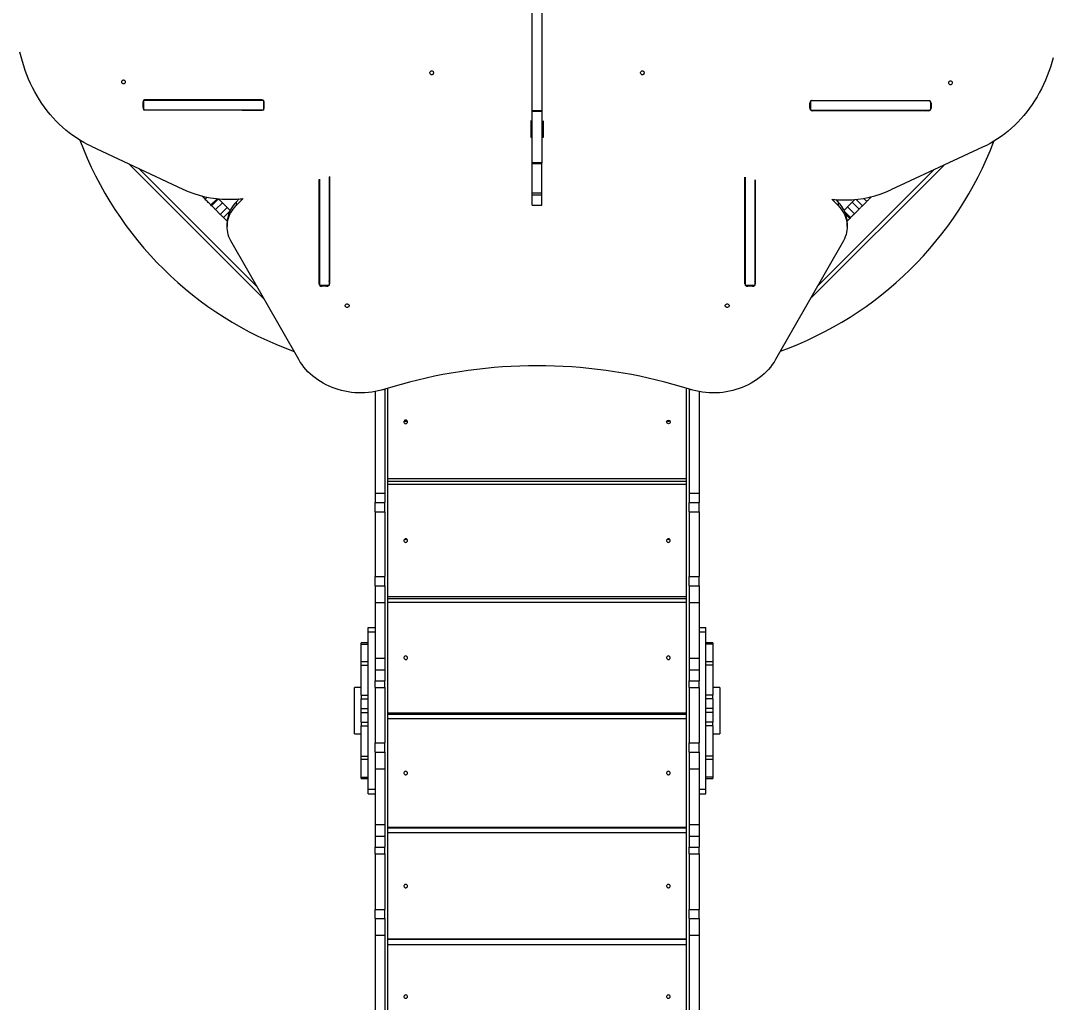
# Model space of a CAD drawing. Header units: millimetres. Extents: x -9608 to 9087, y -7864 to 6934.
# Drawn here: x -3620 to -1389, y 1574 to 3698 of the extents above; entities that cross this region are included whole.
import ezdxf

# ---------------------------------------------------------------- set-up
doc = ezdxf.new("R2010")
doc.units = ezdxf.units.MM
for name, color, linetype in [('DIKOM_ОБЪЕКТ', 7, 'Continuous'), ('DIKOM_РАЗМЕР_ЗОНА', 7, 'Continuous'), ('DIKOM_РАЗМЕР_ОБЪЕКТА', 7, 'Continuous')]:
    doc.layers.add(name, color=color, linetype=linetype)
doc.styles.add('style1', font='arial.ttf', dxfattribs={"width": 0.8})
doc.dimstyles.new('1-50', dxfattribs={"dimtxt": 300, "dimasz": 200, "dimexe": 100, "dimexo": 0, "dimgap": 100, "dimtad": 1, "dimtxsty": 'style1', "dimcen": 200, "dimclrd": 7, "dimclre": 7, "dimclrt": 7, "dimadec": 1, "dimazin": 2, "dimtfac": 1, "dimtmove": 0, "dimatfit": 2, "dimfxl": 0, "dimlwd": 25, "dimlwe": 18, "dimarcsym": 0})

# ---------------------------------------------------------------- blocks, each defined once
blk = doc.blocks.new('*D16')
at = {"layer": 'Defpoints', "color": 0, "transparency": 16777216}
for p in [(-6125, 3662.5), (7039, -2261), (7039, -7136.2)]:
    blk.add_point(p, dxfattribs=at)
at = {"layer": 'DIKOM_РАЗМЕР_ОБЪЕКТА', "color": 7, "lineweight": 18, "transparency": 16777216}
for p, q in [((-6125, 3662.5), (-6125, -7236.2)), ((7039, -2261), (7039, -7236.2))]:
    blk.add_line(p, q, dxfattribs=at)
at = {"layer": 'DIKOM_РАЗМЕР_ОБЪЕКТА', "color": 7, "lineweight": 25, "transparency": 16777216}
blk.add_line((-5925, -7136.2), (6839, -7136.2), dxfattribs=at)
at = {"layer": 'DIKOM_РАЗМЕР_ОБЪЕКТА', "color": 7, "transparency": 16777216}
for points in [[(-5925, -7102.9), (-5925, -7169.5), (-6125, -7136.2)], [(6839, -7102.9), (6839, -7169.5), (7039, -7136.2)]]:
    blk.add_solid(points, dxfattribs=at)
at = {"layer": 'DIKOM_РАЗМЕР_ОБЪЕКТА', "color": 7, "transparency": 16777216, "insert": (326.4, -6882.9), "char_height": 300, "attachment_point": 5, "style": 'style1'}
blk.add_mtext('13200', dxfattribs=at)
blk = doc.blocks.new('*D17')
at = {"layer": 'Defpoints', "color": 0, "transparency": 16777216}
for p in [(779.9, 5437.6), (-8598.7, -4942), (837.1, -4942)]:
    blk.add_point(p, dxfattribs=at)
at = {"layer": 'DIKOM_РАЗМЕР_ОБЪЕКТА', "color": 7, "lineweight": 18, "transparency": 16777216}
for p, q in [((779.9, 5437.6), (-8698.7, 5437.6)), ((837.1, -4942), (-8698.7, -4942))]:
    blk.add_line(p, q, dxfattribs=at)
at = {"layer": 'DIKOM_РАЗМЕР_ОБЪЕКТА', "color": 7, "lineweight": 25, "transparency": 16777216}
blk.add_line((-8598.7, 5237.6), (-8598.7, -4742), dxfattribs=at)
at = {"layer": 'DIKOM_РАЗМЕР_ОБЪЕКТА', "color": 7, "transparency": 16777216}
for points in [[(-8632.1, 5237.6), (-8565.4, 5237.6), (-8598.7, 5437.6)], [(-8632.1, -4742), (-8565.4, -4742), (-8598.7, -4942)]]:
    blk.add_solid(points, dxfattribs=at)
at = {"layer": 'DIKOM_РАЗМЕР_ОБЪЕКТА', "color": 7, "transparency": 16777216, "insert": (-8851.9, -261.4), "char_height": 300, "attachment_point": 5, "rotation": 90, "style": 'style1'}
blk.add_mtext('10400', dxfattribs=at)
blk = doc.blocks.new('*D18')
at = {"layer": 'Defpoints', "color": 0, "transparency": 16777216}
for p in [(-1043.2, 6929.6), (-9158.1, -6445.8), (-215.1, -6445.8)]:
    blk.add_point(p, dxfattribs=at)
at = {"layer": 'DIKOM_РАЗМЕР_ЗОНА', "color": 7, "lineweight": 18, "transparency": 16777216}
for p, q in [((-1043.2, 6929.6), (-9258.1, 6929.6)), ((-215.1, -6445.8), (-9258.1, -6445.8))]:
    blk.add_line(p, q, dxfattribs=at)
at = {"layer": 'DIKOM_РАЗМЕР_ЗОНА', "color": 7, "lineweight": 25, "transparency": 16777216}
blk.add_line((-9158.1, 6729.6), (-9158.1, -6245.8), dxfattribs=at)
at = {"layer": 'DIKOM_РАЗМЕР_ЗОНА', "color": 7, "transparency": 16777216}
for points in [[(-9191.5, 6729.6), (-9124.8, 6729.6), (-9158.1, 6929.6)], [(-9191.5, -6245.8), (-9124.8, -6245.8), (-9158.1, -6445.8)]]:
    blk.add_solid(points, dxfattribs=at)
at = {"layer": 'DIKOM_РАЗМЕР_ЗОНА', "color": 7, "transparency": 16777216, "insert": (-9411.4, -257.2), "char_height": 300, "attachment_point": 5, "rotation": 90, "style": 'style1'}
blk.add_mtext('13400', dxfattribs=at)
blk = doc.blocks.new('*D19')
at = {"layer": 'Defpoints', "color": 0, "transparency": 16777216}
for p in [(-8101.5, 2662.5), (9079.7, -1911.4), (9079.7, -7764.5)]:
    blk.add_point(p, dxfattribs=at)
at = {"layer": 'DIKOM_РАЗМЕР_ЗОНА', "color": 7, "lineweight": 18, "transparency": 16777216}
for p, q in [((-8101.5, 2662.5), (-8101.5, -7864.5)), ((9079.7, -1911.4), (9079.7, -7864.5))]:
    blk.add_line(p, q, dxfattribs=at)
at = {"layer": 'DIKOM_РАЗМЕР_ЗОНА', "color": 7, "lineweight": 25, "transparency": 16777216}
blk.add_line((-7901.5, -7764.5), (8879.7, -7764.5), dxfattribs=at)
at = {"layer": 'DIKOM_РАЗМЕР_ЗОНА', "color": 7, "transparency": 16777216}
for points in [[(-7901.5, -7731.1), (-7901.5, -7797.8), (-8101.5, -7764.5)], [(8879.7, -7731.1), (8879.7, -7797.8), (9079.7, -7764.5)]]:
    blk.add_solid(points, dxfattribs=at)
at = {"layer": 'DIKOM_РАЗМЕР_ЗОНА', "color": 7, "transparency": 16777216, "insert": (369.4, -7511.3), "char_height": 300, "attachment_point": 5, "style": 'style1'}
blk.add_mtext('17200', dxfattribs=at)

msp = doc.modelspace()

# ---------------------------------------------------------------- linework, layer by layer
at = {"layer": 'DIKOM_ОБЪЕКТ', "color": 7, "linetype": 'Continuous', "lineweight": 15}
for p, q in [((-2513.882, 3502.861), (-2513.882, 3875.73)), ((-2492.886, 3875.73), (-2492.886, 3502.861)), ((-3353.436, 3504.26), (-3353.436, 3525.26)), ((-3093.625, 3525.26), (-3353.436, 3525.26)), ((-3098.035, 3526.587), (-3350.11, 3527.018)), ((-3093.625, 3504.26), (-3093.625, 3525.26)), ((-1910.703, 3525.26), (-1652.768, 3525.26)), ((-1908.521, 3525.64), (-1663.77, 3525.43)), ((-1908.353, 3525.646), (-1656.262, 3525.43)), ((-1663.77, 3525.43), (-1656.262, 3525.43)), ((-3355.313, 3521.027), (-3355.328, 3510.627)), ((-3353.436, 3510.627), (-3355.328, 3510.627)), ((-3353.436, 3521.027), (-3355.313, 3521.027)), ((-3093.625, 3504.26), (-3353.436, 3504.26)), ((-3140.683, 3504.26), (-3098.126, 3504.187)), ((-3133.191, 3504.26), (-3097.791, 3504.199)), ((-3097.318, 3504.26), (-3098.126, 3504.187)), ((-3092.923, 3510.178), (-3092.908, 3520.579)), ((-2492.886, 3502.861), (-2513.882, 3502.861)), ((-2513.882, 3502.861), (-2513.882, 3502.417)), ((-2492.886, 3502.417), (-2492.886, 3502.861)), ((-1913.48, 3509.25), (-1913.48, 3519.651)), ((-1912.137, 3523.669), (-1912.137, 3505.215)), ((-1911.176, 3504.26), (-1652.768, 3504.26)), ((-1656.277, 3503.031), (-1908.292, 3503.246)), ((-1652.325, 3522.549), (-1652.325, 3505.925)), ((-1652.325, 3519.426), (-1651.074, 3519.426)), ((-1652.325, 3509.026), (-1651.074, 3509.026)), ((-1651.074, 3519.426), (-1651.074, 3509.026)), ((-2516.385, 3481.718), (-2516.385, 3464.26)), ((-2513.882, 3502.417), (-2492.886, 3502.417)), ((-2513.882, 3390.308), (-2513.882, 3502.417)), ((-2492.886, 3502.417), (-2492.886, 3390.308)), ((-2492.383, 3464.26), (-2492.383, 3485.726)), ((-2489.377, 3464.26), (-2489.377, 3481.244)), ((-2516.385, 3464.26), (-2516.385, 3446.26)), ((-2516.385, 3464.26), (-2513.882, 3464.26)), ((-2492.383, 3464.26), (-2489.377, 3464.26)), ((-2492.383, 3446.26), (-2492.383, 3464.26)), ((-2489.377, 3446.26), (-2489.377, 3464.26)), ((-2516.385, 3446.26), (-2513.882, 3446.26)), ((-2492.383, 3446.26), (-2489.377, 3446.26)), ((-3467.038, 3426.144), (-3268.948, 3333.514)), ((-1539.487, 3424.104), (-1737.805, 3331.96)), ((-3385.556, 3388.041), (-3092.877, 3095.365)), ((-3364.301, 3378.103), (-3107.922, 3121.726)), ((-2492.886, 3390.308), (-2513.882, 3390.308)), ((-2513.882, 3388.839), (-2513.882, 3390.308)), ((-2513.882, 3388.839), (-2492.886, 3388.839)), ((-2513.882, 3325.678), (-2513.882, 3388.839)), ((-2492.886, 3388.839), (-2492.886, 3390.308)), ((-2492.886, 3325.678), (-2492.886, 3388.839)), ((-1912.259, 3096.459), (-1623.776, 3384.936)), ((-1897.214, 3122.82), (-1644.91, 3375.117)), ((-2974.576, 3128.604), (-2974.576, 3354.575)), ((-2973.874, 3354.764), (-2973.874, 3124.707)), ((-2952.878, 3360.428), (-2952.878, 3124.707)), ((-2952.176, 3360.617), (-2952.176, 3128.604)), ((-2053.586, 3128.604), (-2053.586, 3359.602)), ((-2052.884, 3359.411), (-2052.884, 3124.707)), ((-2031.888, 3353.69), (-2031.888, 3124.707)), ((-2031.186, 3353.499), (-2031.186, 3128.604)), ((-2513.882, 3325.678), (-2492.886, 3325.678)), ((-2513.882, 3321.019), (-2513.882, 3325.678)), ((-2492.886, 3321.019), (-2492.886, 3325.678)), ((-3220.914, 3311.715), (-3227.979, 3318.77)), ((-3220.914, 3311.715), (-3216.504, 3316.129)), ((-3208.417, 3299.219), (-3194.836, 3312.799)), ((-3206.754, 3297.553), (-3191.907, 3312.403)), ((-3198.468, 3289.268), (-3183.621, 3304.117)), ((-3191.907, 3312.403), (-3192.029, 3312.523)), ((-3173.337, 3293.835), (-3183.621, 3304.117)), ((-3171.429, 3311.579), (-3163.922, 3311.579)), ((-3153.821, 3297.87), (-3138.577, 3313.113)), ((-3153.821, 3305.37), (-3146.97, 3312.219)), ((-3153.821, 3305.37), (-3153.821, 3297.87)), ((-2513.882, 3321.019), (-2492.886, 3321.019)), ((-2513.882, 3298.788), (-2513.882, 3321.019)), ((-2492.886, 3298.788), (-2492.886, 3321.019)), ((-1865.628, 3311.555), (-1851.941, 3297.87)), ((-1857.358, 3310.779), (-1851.941, 3305.37)), ((-1851.941, 3305.37), (-1851.941, 3297.87)), ((-1842.282, 3310.274), (-1834.79, 3310.274)), ((-1821.454, 3305.269), (-1831.738, 3294.988)), ((-1806.607, 3290.42), (-1821.454, 3305.269)), ((-1799.451, 3297.574), (-1813.184, 3311.312)), ((-1790.067, 3306.965), (-1799.451, 3297.574)), ((-1790.067, 3306.965), (-1796.628, 3313.527)), ((-3206.754, 3297.553), (-3208.417, 3299.219)), ((-3188.184, 3278.986), (-3198.468, 3289.268)), ((-3188.184, 3278.986), (-3173.337, 3293.835)), ((-3181.043, 3271.832), (-3168.027, 3284.841)), ((-2513.882, 3298.788), (-2492.886, 3298.788)), ((-1825.177, 3271.852), (-1837.399, 3284.082)), ((-1816.892, 3280.138), (-1831.738, 3294.988)), ((-1806.607, 3290.42), (-1816.892, 3280.138)), ((-3173.215, 3264.003), (-3181.043, 3271.832)), ((-3173.337, 3260.014), (-3173.337, 3252.515)), ((-1826.84, 3270.187), (-1835.4, 3278.749)), ((-1832.425, 3252.515), (-1832.425, 3260.014)), ((-1825.177, 3271.852), (-1826.84, 3270.187)), ((-3018.506, 2965.064), (-3165.051, 3221.812)), ((-1840.71, 3221.812), (-1987.256, 2965.064)), ((-2952.878, 3124.707), (-2973.874, 3124.707)), ((-2968.579, 3124.707), (-2968.579, 3123.408)), ((-2958.188, 3124.707), (-2958.188, 3123.408)), ((-2031.888, 3124.707), (-2052.884, 3124.707)), ((-2047.574, 3124.707), (-2047.574, 3123.408)), ((-2037.183, 3124.707), (-2037.183, 3123.408)), ((-2958.188, 3123.408), (-2968.579, 3123.408)), ((-2037.183, 3123.408), (-2047.574, 3123.408)), ((-2832.12, 2900.756), (-2832.12, 2899.978)), ((-2826.123, 1476.329), (-2826.123, 2902.641)), ((-2180.112, 1476.329), (-2180.112, 2902.787)), ((-2173.886, 2900.831), (-2173.886, 2899.978)), ((-2853.116, 2895.517), (-2853.116, 2675.494)), ((-2834.622, 2899.978), (-2832.12, 2899.978)), ((-2832.12, 2899.978), (-2832.12, 2675.494)), ((-2173.886, 2899.978), (-2173.886, 2675.494)), ((-2173.886, 2899.978), (-2171.14, 2899.978)), ((-2152.875, 2895.56), (-2152.875, 2675.494)), ((-2826.123, 2707.27), (-2180.112, 2707.27)), ((-2180.112, 2701.086), (-2826.123, 2701.086)), ((-2180.112, 2694.543), (-2826.123, 2694.543)), ((-2853.116, 2675.494), (-2832.12, 2675.494)), ((-2853.116, 2675.494), (-2853.116, 2655.494)), ((-2853.116, 2655.494), (-2832.12, 2655.494)), ((-2853.116, 2635.494), (-2853.116, 2655.494)), ((-2832.12, 2675.494), (-2832.12, 2655.494)), ((-2832.12, 2635.494), (-2832.12, 2655.494)), ((-2173.886, 2675.494), (-2152.875, 2675.494)), ((-2173.886, 2675.494), (-2173.886, 2655.494)), ((-2173.886, 2655.494), (-2152.875, 2655.494)), ((-2173.886, 2635.494), (-2173.886, 2655.494)), ((-2152.875, 2675.494), (-2152.875, 2655.494)), ((-2152.875, 2635.494), (-2152.875, 2655.494)), ((-2853.116, 2635.494), (-2832.12, 2635.494)), ((-2853.116, 2635.494), (-2853.116, 2495.494)), ((-2832.12, 2635.494), (-2832.12, 2495.494)), ((-2173.886, 2635.494), (-2152.875, 2635.494)), ((-2173.886, 2635.494), (-2173.886, 2495.494)), ((-2152.875, 2635.494), (-2152.875, 2495.494)), ((-2853.116, 2495.494), (-2832.12, 2495.494)), ((-2853.116, 2475.494), (-2853.116, 2495.494)), ((-2832.12, 2475.494), (-2832.12, 2495.494)), ((-2173.886, 2495.494), (-2152.875, 2495.494)), ((-2173.886, 2475.494), (-2173.886, 2495.494)), ((-2152.875, 2475.494), (-2152.875, 2495.494)), ((-2853.116, 2475.494), (-2832.12, 2475.494)), ((-2853.116, 2475.494), (-2853.116, 2439.494)), ((-2832.12, 2475.494), (-2832.12, 2439.494)), ((-2173.886, 2475.494), (-2152.875, 2475.494)), ((-2173.886, 2475.494), (-2173.886, 2439.494)), ((-2152.875, 2475.494), (-2152.875, 2439.494)), ((-2853.116, 2439.494), (-2832.12, 2439.494)), ((-2853.116, 2439.494), (-2853.116, 2319.209)), ((-2832.12, 2439.494), (-2832.12, 2319.209)), ((-2826.123, 2451.995), (-2180.112, 2451.995)), ((-2180.112, 2447.243), (-2826.123, 2447.243)), ((-2180.112, 2439.328), (-2826.123, 2439.328)), ((-2173.886, 2439.494), (-2152.875, 2439.494)), ((-2173.886, 2439.494), (-2173.886, 2319.209)), ((-2152.875, 2439.494), (-2152.875, 2319.209)), ((-2868.115, 2385.494), (-2853.116, 2385.494)), ((-2868.115, 2375.494), (-2868.115, 2385.494)), ((-2868.115, 2375.494), (-2853.116, 2375.494)), ((-2868.115, 2035.494), (-2868.115, 2375.494)), ((-2152.875, 2385.494), (-2137.875, 2385.494)), ((-2152.875, 2375.494), (-2137.875, 2375.494)), ((-2137.875, 2375.494), (-2137.875, 2385.494)), ((-2137.875, 2035.494), (-2137.875, 2375.494)), ((-2868.115, 2352.125), (-2883.115, 2352.125)), ((-2883.115, 2349.279), (-2883.115, 2352.125)), ((-2883.115, 2349.279), (-2868.115, 2349.279)), ((-2883.115, 2310.643), (-2883.115, 2349.279)), ((-2122.876, 2352.125), (-2137.875, 2352.125)), ((-2122.876, 2349.279), (-2137.875, 2349.279)), ((-2122.876, 2352.125), (-2122.876, 2349.279)), ((-2122.876, 2349.279), (-2122.876, 2310.643)), ((-2868.115, 2310.642), (-2883.115, 2310.642)), ((-2883.115, 2303.974), (-2883.115, 2310.642)), ((-2883.115, 2303.974), (-2868.115, 2303.974)), ((-2883.115, 2238.708), (-2883.115, 2303.974)), ((-2853.116, 2319.209), (-2832.12, 2319.209)), ((-2853.116, 2319.209), (-2853.116, 2293.662)), ((-2832.12, 2319.209), (-2832.12, 2293.662)), ((-2173.886, 2319.209), (-2152.875, 2319.209)), ((-2173.886, 2319.209), (-2173.886, 2293.662)), ((-2152.875, 2319.209), (-2152.875, 2293.662)), ((-2122.876, 2310.643), (-2137.875, 2310.643)), ((-2122.876, 2303.974), (-2137.875, 2303.974)), ((-2122.876, 2310.643), (-2122.876, 2303.974)), ((-2122.876, 2303.974), (-2122.876, 2238.709)), ((-2853.116, 2293.662), (-2832.12, 2293.662)), ((-2853.116, 2293.662), (-2853.116, 2269.973)), ((-2832.12, 2293.662), (-2832.12, 2269.973)), ((-2173.886, 2293.662), (-2152.875, 2293.662)), ((-2173.886, 2293.662), (-2173.886, 2269.973)), ((-2152.875, 2293.662), (-2152.875, 2269.973)), ((-2883.115, 2255.494), (-2898.114, 2255.494)), ((-2898.114, 2155.494), (-2898.114, 2255.494)), ((-2853.116, 2269.973), (-2832.12, 2269.973)), ((-2853.116, 2255.78), (-2853.116, 2269.973)), ((-2853.116, 2255.78), (-2832.12, 2255.78)), ((-2853.116, 2255.78), (-2853.116, 2135.494)), ((-2832.12, 2255.78), (-2832.12, 2269.973)), ((-2832.12, 2255.78), (-2832.12, 2135.494)), ((-2173.886, 2269.973), (-2152.875, 2269.973)), ((-2173.886, 2255.78), (-2173.886, 2269.973)), ((-2173.886, 2255.78), (-2152.875, 2255.78)), ((-2173.886, 2255.78), (-2173.886, 2135.494)), ((-2152.875, 2255.78), (-2152.875, 2269.973)), ((-2152.875, 2255.78), (-2152.875, 2135.494)), ((-2107.877, 2255.494), (-2122.876, 2255.494)), ((-2107.877, 2255.494), (-2107.877, 2155.494)), ((-2883.115, 2238.708), (-2868.115, 2238.708)), ((-2883.115, 2238.708), (-2883.115, 2230.636)), ((-2122.876, 2238.709), (-2137.875, 2238.709)), ((-2122.876, 2230.636), (-2122.876, 2238.709)), ((-2883.115, 2230.636), (-2868.115, 2230.636)), ((-2883.115, 2210.006), (-2883.115, 2230.636)), ((-2883.115, 2210.006), (-2868.115, 2210.006)), ((-2883.115, 2200.981), (-2883.115, 2210.006)), ((-2122.876, 2230.636), (-2137.875, 2230.636)), ((-2122.876, 2210.007), (-2137.875, 2210.007)), ((-2122.876, 2230.636), (-2122.876, 2210.007)), ((-2122.876, 2210.007), (-2122.876, 2200.982)), ((-2883.115, 2200.981), (-2868.115, 2200.981)), ((-2883.115, 2180.352), (-2883.115, 2200.981)), ((-2826.123, 2200.311), (-2180.112, 2200.311)), ((-2180.112, 2197.087), (-2826.123, 2197.087)), ((-2180.112, 2187.854), (-2826.123, 2187.854)), ((-2122.876, 2200.982), (-2137.875, 2200.982)), ((-2122.876, 2200.982), (-2122.876, 2180.353)), ((-2883.115, 2180.352), (-2868.115, 2180.352)), ((-2883.115, 2180.352), (-2883.115, 2172.28)), ((-2883.115, 2172.28), (-2868.115, 2172.28)), ((-2883.115, 2107.014), (-2883.115, 2172.28)), ((-2122.876, 2180.353), (-2137.875, 2180.353)), ((-2122.876, 2172.28), (-2137.875, 2172.28)), ((-2122.876, 2172.28), (-2122.876, 2180.353)), ((-2122.876, 2172.28), (-2122.876, 2107.014)), ((-2898.114, 2155.494), (-2883.115, 2155.494)), ((-2122.876, 2155.494), (-2107.877, 2155.494)), ((-2853.116, 2135.494), (-2832.12, 2135.494)), ((-2853.116, 2115.494), (-2853.116, 2135.494)), ((-2832.12, 2115.494), (-2832.12, 2135.494)), ((-2173.886, 2135.494), (-2152.875, 2135.494)), ((-2173.886, 2115.494), (-2173.886, 2135.494)), ((-2152.875, 2115.494), (-2152.875, 2135.494)), ((-2883.115, 2107.014), (-2868.115, 2107.014)), ((-2883.115, 2100.346), (-2883.115, 2107.014)), ((-2883.115, 2061.71), (-2883.115, 2100.347)), ((-2883.115, 2100.346), (-2868.115, 2100.346)), ((-2853.116, 2115.494), (-2832.12, 2115.494)), ((-2853.116, 2115.494), (-2853.116, 2079.494)), ((-2832.12, 2115.494), (-2832.12, 2079.494)), ((-2173.886, 2115.494), (-2152.875, 2115.494)), ((-2173.886, 2115.494), (-2173.886, 2079.494)), ((-2152.875, 2115.494), (-2152.875, 2079.494)), ((-2122.876, 2107.014), (-2137.875, 2107.014)), ((-2137.875, 2100.346), (-2122.876, 2100.346)), ((-2122.876, 2107.014), (-2122.876, 2100.346)), ((-2122.876, 2100.346), (-2122.876, 2061.71)), ((-2853.116, 2079.494), (-2832.12, 2079.494)), ((-2853.116, 2079.494), (-2853.116, 1959.209)), ((-2832.12, 2079.494), (-2832.12, 1959.209)), ((-2173.886, 2079.494), (-2152.875, 2079.494)), ((-2173.886, 2079.494), (-2173.886, 1959.209)), ((-2152.875, 2079.494), (-2152.875, 1959.209)), ((-2883.115, 2061.71), (-2868.115, 2061.71)), ((-2883.115, 2058.863), (-2883.115, 2061.71)), ((-2883.115, 2058.863), (-2868.115, 2058.863)), ((-2122.876, 2061.71), (-2137.875, 2061.71)), ((-2137.875, 2058.863), (-2122.876, 2058.863)), ((-2122.876, 2061.71), (-2122.876, 2058.863)), ((-2868.115, 2035.494), (-2853.116, 2035.494)), ((-2868.115, 2025.494), (-2868.115, 2035.494)), ((-2152.875, 2035.494), (-2137.875, 2035.494)), ((-2137.875, 2025.494), (-2137.875, 2035.494)), ((-2868.115, 2025.494), (-2853.116, 2025.494)), ((-2152.875, 2025.494), (-2137.875, 2025.494)), ((-2853.116, 1959.209), (-2832.12, 1959.209)), ((-2853.116, 1959.209), (-2853.116, 1933.662)), ((-2832.12, 1959.209), (-2832.12, 1933.662)), ((-2826.123, 1952.925), (-2180.112, 1952.925)), ((-2180.112, 1951.4), (-2826.123, 1951.4)), ((-2173.886, 1959.209), (-2152.875, 1959.209)), ((-2173.886, 1959.209), (-2173.886, 1933.662)), ((-2152.875, 1959.209), (-2152.875, 1933.662)), ((-2853.116, 1933.662), (-2832.12, 1933.662)), ((-2853.116, 1933.662), (-2853.116, 1909.973)), ((-2832.12, 1933.662), (-2832.12, 1909.973)), ((-2180.112, 1940.794), (-2826.123, 1940.794)), ((-2173.886, 1933.662), (-2152.875, 1933.662)), ((-2173.886, 1933.662), (-2173.886, 1909.973)), ((-2152.875, 1933.662), (-2152.875, 1909.973)), ((-2853.116, 1909.973), (-2832.12, 1909.973)), ((-2853.116, 1895.78), (-2853.116, 1909.973)), ((-2832.12, 1895.78), (-2832.12, 1909.973)), ((-2173.886, 1909.973), (-2152.875, 1909.973)), ((-2173.886, 1895.78), (-2173.886, 1909.973)), ((-2152.875, 1895.78), (-2152.875, 1909.973)), ((-2853.116, 1895.78), (-2832.12, 1895.78)), ((-2853.116, 1895.78), (-2853.116, 1775.494)), ((-2832.12, 1895.78), (-2832.12, 1775.494)), ((-2173.886, 1895.78), (-2152.875, 1895.78)), ((-2173.886, 1895.78), (-2173.886, 1775.494)), ((-2152.875, 1895.78), (-2152.875, 1775.494)), ((-2853.116, 1775.494), (-2832.12, 1775.494)), ((-2853.116, 1755.494), (-2853.116, 1775.494)), ((-2832.12, 1755.494), (-2832.12, 1775.494)), ((-2173.886, 1775.494), (-2152.875, 1775.494)), ((-2173.886, 1755.494), (-2173.886, 1775.494)), ((-2152.875, 1755.494), (-2152.875, 1775.494)), ((-2853.116, 1755.494), (-2832.12, 1755.494)), ((-2853.116, 1755.494), (-2853.116, 1719.494)), ((-2832.12, 1755.494), (-2832.12, 1719.494)), ((-2173.886, 1755.494), (-2152.875, 1755.494)), ((-2173.886, 1755.494), (-2173.886, 1719.494)), ((-2152.875, 1755.494), (-2152.875, 1719.494)), ((-2853.116, 1719.494), (-2832.12, 1719.494)), ((-2853.116, 1719.494), (-2853.116, 1511.011)), ((-2832.12, 1719.494), (-2832.12, 1511.011)), ((-2173.886, 1719.494), (-2152.875, 1719.494)), ((-2173.886, 1719.494), (-2173.886, 1511.011)), ((-2152.875, 1719.494), (-2152.875, 1511.011)), ((-2826.123, 1710.889), (-2180.112, 1710.889)), ((-2180.112, 1710.769), (-2826.123, 1710.769)), ((-2180.112, 1698.849), (-2826.123, 1698.849))]:
    msp.add_line(p, q, dxfattribs=at)
at = {"layer": 'DIKOM_ОБЪЕКТ', "color": 7, "linetype": 'Continuous', "lineweight": 15, "flags": 128}
for points in [[(-3467.038, 3426.144), (-3475.324, 3430.212), (-3483.472, 3434.609), (-3491.498, 3439.329), (-3499.371, 3444.367), (-3507.092, 3449.717), (-3514.645, 3455.372), (-3522.015, 3461.326), (-3529.218, 3467.572), (-3536.221, 3474.102), (-3543.012, 3480.908), (-3549.619, 3487.982), (-3555.997, 3495.315), (-3562.146, 3502.899), (-3568.066, 3510.725), (-3573.758, 3518.783), (-3579.19, 3527.064), (-3584.378, 3535.557), (-3589.322, 3544.253), (-3593.976, 3553.141), (-3598.386, 3562.21), (-3602.506, 3571.449), (-3606.351, 3580.848), (-3609.906, 3590.395), (-3613.171, 3600.079), (-3616.147, 3609.887), (-3618.832, 3619.809), (-3621.213, 3629.832)], [(-1387.311, 3617.412), (-1390.012, 3607.496), (-1393.002, 3597.693), (-1396.298, 3588.016), (-1399.869, 3578.477), (-1403.729, 3569.086), (-1407.88, 3559.856), (-1412.289, 3550.796), (-1416.974, 3541.919), (-1421.918, 3533.234), (-1427.121, 3524.753), (-1432.584, 3516.484), (-1438.275, 3508.439), (-1444.226, 3500.627), (-1450.391, 3493.058), (-1456.784, 3485.739), (-1463.391, 3478.681), (-1470.212, 3471.891), (-1477.231, 3465.378), (-1484.433, 3459.15), (-1491.818, 3453.214), (-1499.387, 3447.577), (-1507.108, 3442.246), (-1514.996, 3437.227), (-1523.022, 3432.527), (-1531.186, 3428.15), (-1539.487, 3424.104)], [(-3397.26, 3569.799), (-3396.191, 3569.619), (-3395.2, 3569.097), (-3394.376, 3568.276), (-3393.796, 3567.221), (-3393.491, 3566.019), (-3393.491, 3564.766), (-3393.796, 3563.565), (-3394.391, 3562.513), (-3395.215, 3561.694), (-3396.191, 3561.176), (-3397.275, 3560.999), (-3398.343, 3561.179), (-3399.335, 3561.701), (-3400.143, 3562.523), (-3400.739, 3563.577), (-3401.028, 3564.779), (-3401.028, 3566.032), (-3400.723, 3567.233), (-3400.143, 3568.285), (-3399.319, 3569.104), (-3398.328, 3569.623), (-3397.26, 3569.799)], [(-2730.878, 3589.66), (-2729.794, 3589.48), (-2728.818, 3588.958), (-2727.994, 3588.136), (-2727.414, 3587.082), (-2727.109, 3585.88), (-2727.109, 3584.627), (-2727.414, 3583.426), (-2728.009, 3582.374), (-2728.818, 3581.555), (-2729.81, 3581.036), (-2730.878, 3580.86), (-2731.961, 3581.04), (-2732.938, 3581.562), (-2733.762, 3582.384), (-2734.341, 3583.438), (-2734.647, 3584.64), (-2734.647, 3585.893), (-2734.341, 3587.094), (-2733.746, 3588.146), (-2732.938, 3588.965), (-2731.946, 3589.484), (-2730.878, 3589.66)], [(-2275.388, 3580.86), (-2276.456, 3581.039), (-2277.448, 3581.56), (-2278.272, 3582.381), (-2278.851, 3583.435), (-2279.157, 3584.637), (-2279.157, 3585.89), (-2278.851, 3587.091), (-2278.256, 3588.144), (-2277.448, 3588.963), (-2276.456, 3589.483), (-2275.388, 3589.66), (-2274.304, 3589.481), (-2273.328, 3588.96), (-2272.504, 3588.139), (-2271.924, 3587.085), (-2271.619, 3585.883), (-2271.619, 3584.631), (-2271.924, 3583.429), (-2272.504, 3582.376), (-2273.328, 3581.557), (-2274.319, 3581.038), (-2275.388, 3580.86)], [(-1609.036, 3559.291), (-1610.12, 3559.47), (-1611.096, 3559.991), (-1611.92, 3560.812), (-1612.5, 3561.866), (-1612.805, 3563.068), (-1612.805, 3564.32), (-1612.5, 3565.521), (-1611.92, 3566.575), (-1611.096, 3567.394), (-1610.104, 3567.913), (-1609.036, 3568.091), (-1607.968, 3567.912), (-1606.976, 3567.39), (-1606.152, 3566.57), (-1605.573, 3565.516), (-1605.267, 3564.314), (-1605.267, 3563.061), (-1605.573, 3561.86), (-1606.168, 3560.807), (-1606.976, 3559.987), (-1607.968, 3559.468), (-1609.036, 3559.291)], [(-3346.295, 3525.26), (-3346.295, 3525.267), (-3345.502, 3526.012), (-3344.601, 3526.565), (-3343.625, 3526.904), (-3342.954, 3527.006)], [(-1910.107, 3525.26), (-1909.345, 3525.518), (-1908.353, 3525.646)], [(-1663.77, 3525.43), (-1662.747, 3525.314), (-1662.534, 3525.26)], [(-1656.262, 3525.43), (-1655.255, 3525.314), (-1655.042, 3525.26)], [(-3208.417, 3299.219), (-3209.607, 3300.405), (-3210.95, 3301.744), (-3212.415, 3303.217), (-3214.001, 3304.799), (-3215.665, 3306.466), (-3217.404, 3308.193), (-3219.159, 3309.952), (-3220.914, 3311.715)], [(-3183.621, 3304.117), (-3184.811, 3305.303), (-3185.986, 3306.474), (-3187.116, 3307.616), (-3188.214, 3308.714), (-3189.267, 3309.754), (-3190.228, 3310.724), (-3191.113, 3311.61), (-3191.907, 3312.403)], [(-1779.935, 3317.094), (-1781.308, 3315.712), (-1782.697, 3314.338), (-1784.039, 3312.984), (-1785.367, 3311.664), (-1786.633, 3310.391), (-1787.854, 3309.175), (-1788.998, 3308.03), (-1790.067, 3306.965)], [(-3198.468, 3289.268), (-3199.658, 3290.454), (-3200.833, 3291.625), (-3201.978, 3292.767), (-3203.076, 3293.865), (-3204.114, 3294.905), (-3205.075, 3295.874), (-3205.96, 3296.761), (-3206.754, 3297.553)], [(-3165.051, 3221.812), (-3167.325, 3226.167), (-3169.247, 3230.646), (-3170.804, 3235.23), (-3172.009, 3239.896), (-3172.818, 3244.623), (-3173.261, 3249.386), (-3173.322, 3254.165), (-3173.001, 3258.935), (-3172.299, 3263.676), (-3171.216, 3268.363), (-3169.766, 3272.974), (-3167.966, 3277.489), (-3165.799, 3281.884), (-3163.281, 3286.14), (-3160.443, 3290.236), (-3157.285, 3294.152), (-3153.821, 3297.87)], [(-1851.941, 3297.87), (-1848.477, 3294.152), (-1845.319, 3290.236), (-1842.481, 3286.14), (-1839.963, 3281.884), (-1837.796, 3277.489), (-1835.996, 3272.974), (-1834.546, 3268.363), (-1833.463, 3263.676), (-1832.761, 3258.935), (-1832.44, 3254.165), (-1832.501, 3249.386), (-1832.944, 3244.623), (-1833.752, 3239.896), (-1834.958, 3235.23), (-1836.514, 3230.646), (-1838.437, 3226.167), (-1840.71, 3221.812)], [(-1831.738, 3294.988), (-1832.929, 3293.801), (-1834.088, 3292.63), (-1835.233, 3291.488), (-1836.331, 3290.39), (-1837.369, 3289.35), (-1838.345, 3288.381), (-1839.063, 3287.659)], [(-1816.892, 3280.138), (-1818.082, 3278.952), (-1819.241, 3277.781), (-1820.386, 3276.639), (-1821.484, 3275.541), (-1822.522, 3274.501), (-1823.499, 3273.531), (-1824.384, 3272.645), (-1825.177, 3271.852)], [(-1799.451, 3297.574), (-1800.214, 3296.82), (-1801.022, 3296.011), (-1801.877, 3295.154), (-1802.777, 3294.257), (-1803.708, 3293.327), (-1804.654, 3292.372), (-1805.631, 3291.4), (-1806.607, 3290.42)], [(-3181.043, 3271.832), (-3181.79, 3272.586), (-3182.599, 3273.395), (-3183.453, 3274.252), (-3184.354, 3275.149), (-3185.284, 3276.079), (-3186.246, 3277.034), (-3187.207, 3278.006), (-3188.184, 3278.986)], [(-2918.286, 3081.406), (-2918.103, 3082.479), (-2917.584, 3083.466), (-2916.76, 3084.285), (-2915.707, 3084.872), (-2914.502, 3085.177), (-2913.251, 3085.177), (-2912.061, 3084.872), (-2910.992, 3084.285), (-2910.184, 3083.466), (-2909.665, 3082.479), (-2909.482, 3081.406), (-2909.665, 3080.332), (-2910.184, 3079.346), (-2910.992, 3078.526), (-2912.061, 3077.94), (-2913.251, 3077.634), (-2914.502, 3077.634), (-2915.707, 3077.94), (-2916.76, 3078.526), (-2917.584, 3079.346), (-2918.103, 3080.332), (-2918.286, 3081.406)], [(-2096.28, 3081.406), (-2096.097, 3082.479), (-2095.578, 3083.466), (-2094.769, 3084.285), (-2093.716, 3084.872), (-2092.511, 3085.177), (-2091.26, 3085.177), (-2090.054, 3084.872), (-2089.001, 3084.285), (-2088.178, 3083.466), (-2087.659, 3082.479), (-2087.476, 3081.406), (-2087.659, 3080.332), (-2088.178, 3079.346), (-2089.001, 3078.526), (-2090.054, 3077.94), (-2091.26, 3077.634), (-2092.511, 3077.634), (-2093.716, 3077.94), (-2094.769, 3078.526), (-2095.578, 3079.346), (-2096.097, 3080.332), (-2096.28, 3081.406)], [(-2832.379, 2900.674), (-2839.307, 2898.638), (-2846.341, 2896.896), (-2853.467, 2895.454), (-2860.654, 2894.315), (-2867.902, 2893.48), (-2875.195, 2892.953), (-2882.504, 2892.734), (-2889.829, 2892.824), (-2897.122, 2893.223), (-2904.401, 2893.93), (-2911.618, 2894.943), (-2918.774, 2896.259), (-2925.839, 2897.877), (-2932.828, 2899.79), (-2939.679, 2901.997), (-2946.408, 2904.49), (-2952.985, 2907.264), (-2959.393, 2910.312), (-2965.634, 2913.628), (-2971.661, 2917.203), (-2977.506, 2921.028), (-2983.106, 2925.096), (-2988.477, 2929.395), (-2993.604, 2933.916), (-2998.471, 2938.648), (-3003.064, 2943.58), (-3007.367, 2948.7), (-3011.38, 2953.996), (-3015.103, 2959.455), (-3018.506, 2965.064)], [(-2173.383, 2900.674), (-2190.991, 2906.099), (-2208.722, 2911.225), (-2226.559, 2916.05), (-2244.504, 2920.573), (-2262.54, 2924.791), (-2280.667, 2928.703), (-2298.886, 2932.308), (-2317.181, 2935.604), (-2335.553, 2938.59), (-2353.986, 2941.264), (-2372.479, 2943.627), (-2391.003, 2945.676), (-2409.589, 2947.411), (-2428.204, 2948.832), (-2446.851, 2949.937), (-2465.512, 2950.727), (-2484.189, 2951.201), (-2502.881, 2951.359), (-2521.573, 2951.201), (-2540.25, 2950.727), (-2558.911, 2949.937), (-2577.557, 2948.832), (-2596.173, 2947.411), (-2614.758, 2945.676), (-2633.283, 2943.627), (-2651.776, 2941.264), (-2670.209, 2938.59), (-2688.58, 2935.604), (-2706.876, 2932.308), (-2725.095, 2928.703), (-2743.222, 2924.791), (-2761.258, 2920.573), (-2779.202, 2916.05), (-2797.04, 2911.225), (-2814.771, 2906.099), (-2832.379, 2900.674)], [(-1987.256, 2965.064), (-1990.659, 2959.455), (-1994.382, 2953.996), (-1998.395, 2948.7), (-2002.698, 2943.58), (-2007.291, 2938.648), (-2012.158, 2933.916), (-2017.285, 2929.395), (-2022.656, 2925.096), (-2028.256, 2921.028), (-2034.1, 2917.203), (-2040.128, 2913.628), (-2046.368, 2910.312), (-2052.777, 2907.264), (-2059.354, 2904.49), (-2066.083, 2901.997), (-2072.934, 2899.79), (-2079.923, 2897.877), (-2086.987, 2896.259), (-2094.144, 2894.943), (-2101.361, 2893.93), (-2108.64, 2893.223), (-2115.933, 2892.824), (-2123.257, 2892.734), (-2130.566, 2892.953), (-2137.86, 2893.48), (-2145.108, 2894.315), (-2152.295, 2895.454), (-2159.421, 2896.896), (-2166.455, 2898.638), (-2173.383, 2900.674)], [(-2783.109, 2830.005), (-2783.292, 2831.163), (-2783.81, 2832.218), (-2784.619, 2833.076), (-2785.657, 2833.661), (-2786.816, 2833.922), (-2788.007, 2833.834), (-2789.121, 2833.407), (-2790.051, 2832.677), (-2790.723, 2831.709), (-2791.074, 2830.591), (-2791.074, 2829.42), (-2790.723, 2828.301), (-2790.051, 2827.334), (-2789.121, 2826.604), (-2788.007, 2826.176), (-2786.816, 2826.089), (-2785.657, 2826.349), (-2784.619, 2826.935), (-2783.81, 2827.793), (-2783.292, 2828.848), (-2783.109, 2830.005)], [(-2783.109, 2573.269), (-2783.292, 2574.413), (-2783.81, 2575.455), (-2784.619, 2576.303), (-2785.657, 2576.882), (-2786.816, 2577.139), (-2788.007, 2577.053), (-2789.121, 2576.63), (-2790.051, 2575.909), (-2790.723, 2574.953), (-2791.074, 2573.847), (-2791.074, 2572.691), (-2790.723, 2571.585), (-2790.051, 2570.63), (-2789.121, 2569.908), (-2788.007, 2569.486), (-2786.816, 2569.399), (-2785.657, 2569.657), (-2784.619, 2570.235), (-2783.81, 2571.083), (-2783.292, 2572.125), (-2783.109, 2573.269)], [(-2215.115, 2573.269), (-2215.298, 2574.413), (-2215.817, 2575.455), (-2216.626, 2576.303), (-2217.648, 2576.882), (-2218.823, 2577.139), (-2220.013, 2577.053), (-2221.112, 2576.63), (-2222.043, 2575.909), (-2222.714, 2574.953), (-2223.065, 2573.847), (-2223.065, 2572.691), (-2222.714, 2571.585), (-2222.043, 2570.63), (-2221.112, 2569.908), (-2220.013, 2569.486), (-2218.823, 2569.399), (-2217.648, 2569.657), (-2216.626, 2570.235), (-2215.817, 2571.083), (-2215.298, 2572.125), (-2215.115, 2573.269)], [(-2783.109, 2319.819), (-2783.292, 2320.946), (-2783.81, 2321.974), (-2784.619, 2322.809), (-2785.657, 2323.379), (-2786.816, 2323.633), (-2788.007, 2323.548), (-2789.121, 2323.131), (-2790.051, 2322.421), (-2790.723, 2321.479), (-2791.074, 2320.389), (-2791.074, 2319.249), (-2790.723, 2318.16), (-2790.051, 2317.218), (-2789.121, 2316.507), (-2788.007, 2316.091), (-2786.816, 2316.006), (-2785.657, 2316.259), (-2784.619, 2316.829), (-2783.81, 2317.665), (-2783.292, 2318.692), (-2783.109, 2319.819)], [(-2215.115, 2319.819), (-2215.298, 2320.946), (-2215.817, 2321.974), (-2216.626, 2322.809), (-2217.648, 2323.379), (-2218.823, 2323.633), (-2220.013, 2323.548), (-2221.112, 2323.131), (-2222.043, 2322.421), (-2222.714, 2321.479), (-2223.065, 2320.389), (-2223.065, 2319.249), (-2222.714, 2318.16), (-2222.043, 2317.218), (-2221.112, 2316.507), (-2220.013, 2316.091), (-2218.823, 2316.006), (-2217.648, 2316.259), (-2216.626, 2316.829), (-2215.817, 2317.665), (-2215.298, 2318.692), (-2215.115, 2319.819)], [(-2783.109, 2070.389), (-2783.292, 2071.497), (-2783.81, 2072.507), (-2784.619, 2073.328), (-2785.657, 2073.888), (-2786.816, 2074.137), (-2788.007, 2074.054), (-2789.121, 2073.644), (-2790.051, 2072.946), (-2790.723, 2072.02), (-2791.074, 2070.95), (-2791.074, 2069.829), (-2790.723, 2068.758), (-2790.051, 2067.833), (-2789.121, 2067.134), (-2788.007, 2066.725), (-2786.816, 2066.641), (-2785.657, 2066.89), (-2784.619, 2067.45), (-2783.81, 2068.272), (-2783.292, 2069.281), (-2783.109, 2070.389)], [(-2215.115, 2070.389), (-2215.298, 2071.497), (-2215.817, 2072.507), (-2216.626, 2073.328), (-2217.648, 2073.888), (-2218.823, 2074.137), (-2220.013, 2074.054), (-2221.112, 2073.644), (-2222.043, 2072.946), (-2222.714, 2072.02), (-2223.065, 2070.95), (-2223.065, 2069.829), (-2222.714, 2068.758), (-2222.043, 2067.833), (-2221.112, 2067.134), (-2220.013, 2066.725), (-2218.823, 2066.641), (-2217.648, 2066.89), (-2216.626, 2067.45), (-2215.817, 2068.272), (-2215.298, 2069.281), (-2215.115, 2070.389)], [(-2783.109, 1825.842), (-2783.292, 1826.926), (-2783.81, 1827.914), (-2784.619, 1828.718), (-2785.657, 1829.266), (-2786.816, 1829.51), (-2788.007, 1829.428), (-2789.121, 1829.027), (-2790.051, 1828.344), (-2790.723, 1827.438), (-2791.074, 1826.39), (-2791.074, 1825.293), (-2790.723, 1824.246), (-2790.051, 1823.34), (-2789.121, 1822.656), (-2788.007, 1822.255), (-2786.816, 1822.173), (-2785.657, 1822.418), (-2784.619, 1822.966), (-2783.81, 1823.769), (-2783.292, 1824.757), (-2783.109, 1825.842)], [(-2215.115, 1825.842), (-2215.298, 1826.926), (-2215.817, 1827.914), (-2216.626, 1828.718), (-2217.648, 1829.266), (-2218.823, 1829.51), (-2220.013, 1829.428), (-2221.112, 1829.027), (-2222.043, 1828.344), (-2222.714, 1827.438), (-2223.065, 1826.39), (-2223.065, 1825.293), (-2222.714, 1824.246), (-2222.043, 1823.34), (-2221.112, 1822.656), (-2220.013, 1822.255), (-2218.823, 1822.173), (-2217.648, 1822.418), (-2216.626, 1822.966), (-2215.817, 1823.769), (-2215.298, 1824.757), (-2215.115, 1825.842)], [(-2783.109, 1586.692), (-2783.292, 1587.75), (-2783.81, 1588.714), (-2784.619, 1589.498), (-2785.657, 1590.033), (-2786.816, 1590.271), (-2788.007, 1590.191), (-2789.121, 1589.8), (-2790.051, 1589.133), (-2790.723, 1588.249), (-2791.074, 1587.227), (-2791.074, 1586.157), (-2790.723, 1585.135), (-2790.051, 1584.251), (-2789.121, 1583.584), (-2788.007, 1583.193), (-2786.816, 1583.113), (-2785.657, 1583.351), (-2784.619, 1583.886), (-2783.81, 1584.67), (-2783.292, 1585.634), (-2783.109, 1586.692)], [(-2215.115, 1586.692), (-2215.298, 1587.75), (-2215.817, 1588.714), (-2216.626, 1589.498), (-2217.648, 1590.033), (-2218.823, 1590.271), (-2220.013, 1590.191), (-2221.112, 1589.8), (-2222.043, 1589.133), (-2222.714, 1588.249), (-2223.065, 1587.227), (-2223.065, 1586.157), (-2222.714, 1585.135), (-2222.043, 1584.251), (-2221.112, 1583.584), (-2220.013, 1583.193), (-2218.823, 1583.113), (-2217.648, 1583.351), (-2216.626, 1583.886), (-2215.817, 1584.67), (-2215.298, 1585.634), (-2215.115, 1586.692)]]:
    msp.add_lwpolyline(points, dxfattribs=at)
at = {"layer": 'DIKOM_ОБЪЕКТ', "color": 7, "linetype": 'Continuous', "lineweight": 15}
msp.add_circle((-2219.067, 2830.037), 3.951, dxfattribs=at)
for centre, radius, start, end in [((-2723.57, 3585.26), 3.638, 167.60458, 192.39542), ((-2723.57, 3585.26), 3.639, 167.606896, 192.393104), ((-2282.696, 3585.26), 3.64, 347.608388, 12.391612), ((-3389.952, 3565.399), 3.639, 167.606668, 192.393332), ((-1619.922, 3563.691), 7.175, 353.750846, 6.249154), ((-3349.694, 3521.402), 5.632, 94.236023, 183.815613), ((-3098.19, 3521.717), 4.872, 46.647864, 88.167773), ((-3348.986, 3510.505), 6.344, 178.89629, 225.448271), ((-3100.03, 3520.511), 7.122, 0.543577, 25.938962), ((-3099.714, 3510.181), 6.791, 333.719974, 359.973957), ((-1907.851, 3508.87), 5.642, 176.135995, 265.519578), ((-1907.315, 3519.803), 6.167, 123.322549, 181.417591), ((-1663.803, 3507.746), 4.717, 273.190848, 312.34344), ((-1656.362, 3507.92), 4.89, 270.989221, 311.543718), ((-1657.311, 3519.585), 6.239, 358.53858, 43.264576), ((-1657.391, 3508.913), 6.318, 317.03379, 1.026612), ((-2765.393, 3712.983), 776.312, 200.616888, 250.187088), ((-2240.605, 3713.217), 776.312, 289.849405, 339.174413), ((-3170.909, 3541.626), 230.048, 244.775401, 269.870472), ((-1835.176, 3539.706), 229.433, 270.096281, 295.112439), ((-3109.049, 3259.229), 64.292, 134.136838, 179.300039), ((-3163.953, 3537.222), 225.643, 270.007912, 276.090796), ((-1842.283, 3535.604), 225.331, 264.310695, 270.00024), ((-1896.317, 3259.399), 63.895, 0.551772, 46.011351), ((-1578.59, 3068.508), 339.174, 134.339187, 135.728915), ((-2836.178, 3624.28), 472.09, 224.42379, 225.537254), ((-1759.01, 3196.517), 100.14, 132.636685, 137.289653), ((-2970.023, 3136.097), 4.553, 179.912554, 212.238807), ((-2970.024, 3128.597), 4.552, 179.908741, 212.24262), ((-2968.659, 3129.871), 6.463, 233.02864, 270.710959), ((-2958.135, 3130), 6.592, 269.540563, 306.589951), ((-2956.922, 3136.153), 4.746, 328.435404, 359.413234), ((-2956.921, 3128.652), 4.745, 328.431895, 359.416743), ((-2048.84, 3136.153), 4.746, 180.586766, 211.564596), ((-2048.841, 3128.652), 4.745, 180.583257, 211.568105), ((-2047.627, 3130), 6.592, 233.410049, 270.459437), ((-2037.102, 3129.871), 6.463, 269.289041, 306.97136), ((-2035.739, 3136.097), 4.553, 327.761193, 0.087446), ((-2035.738, 3128.597), 4.552, 327.75738, 0.091259), ((-2913.884, 3090.355), 5.258, 261.405264, 278.594736), ((-2091.885, 3090.081), 4.987, 261.022056, 278.977944), ((-2787.116, 2835.728), 4.48, 226.705516, 312.836816), ((-2787.122, 2835.226), 4.039, 221.248776, 318.751224), ((-2219.115, 2835.841), 4.563, 227.545973, 312.001952), ((-2219.113, 2835.252), 4.056, 221.523663, 318.476337), ((-2787.122, 2580.024), 4.094, 238.299257, 301.700743), ((-2787.114, 2581.02), 4.829, 246.245015, 293.165264), ((-2219.113, 2580.026), 4.096, 238.31784, 301.68216), ((-2219.112, 2581.798), 5.551, 249.71684, 289.743858)]:
    msp.add_arc(centre, radius, start, end, dxfattribs=at)

# ---------------------------------------------------------------- dimensions: what is measured, and where the dimension line sits
at = {"layer": 'DIKOM_РАЗМЕР_ЗОНА'}
dim = msp.add_linear_dim(base=(-9158.142, -6445.841), p1=(-1043.162, 6929.576), p2=(-215.074, -6445.841), angle=90, text='13400', dimstyle='1-50', dxfattribs=at)
dim.commit()
dim.dimension.update_dxf_attribs({"geometry": '*D18', "text_midpoint": (-9158.142, -257.239), "dimtype": 160})
dim = msp.add_linear_dim(base=(9079.685, -7764.48), p1=(-8101.458, 2662.494), p2=(9079.685, -1911.421), text='17200', dimstyle='1-50', dxfattribs=at)
dim.commit()
dim.dimension.update_dxf_attribs({"geometry": '*D19', "text_midpoint": (369.421, -7764.48), "dimtype": 160})
at = {"layer": 'DIKOM_РАЗМЕР_ОБЪЕКТА'}
dim = msp.add_linear_dim(base=(-8598.733, -4942.044), p1=(779.88, 5437.622), p2=(837.115, -4942.044), angle=90, text='10400', dimstyle='1-50', dxfattribs=at)
dim.commit()
dim.dimension.update_dxf_attribs({"geometry": '*D17', "text_midpoint": (-8598.733, -261.45), "dimtype": 160})
dim = msp.add_linear_dim(base=(7038.989, -7136.194), p1=(-6124.982, 3662.494), p2=(7038.989, -2261.037), text='13200', dimstyle='1-50', dxfattribs=at)
dim.commit()
dim.dimension.update_dxf_attribs({"geometry": '*D16', "text_midpoint": (326.371, -7136.194), "dimtype": 160})

doc.saveas('drawing.dxf')
